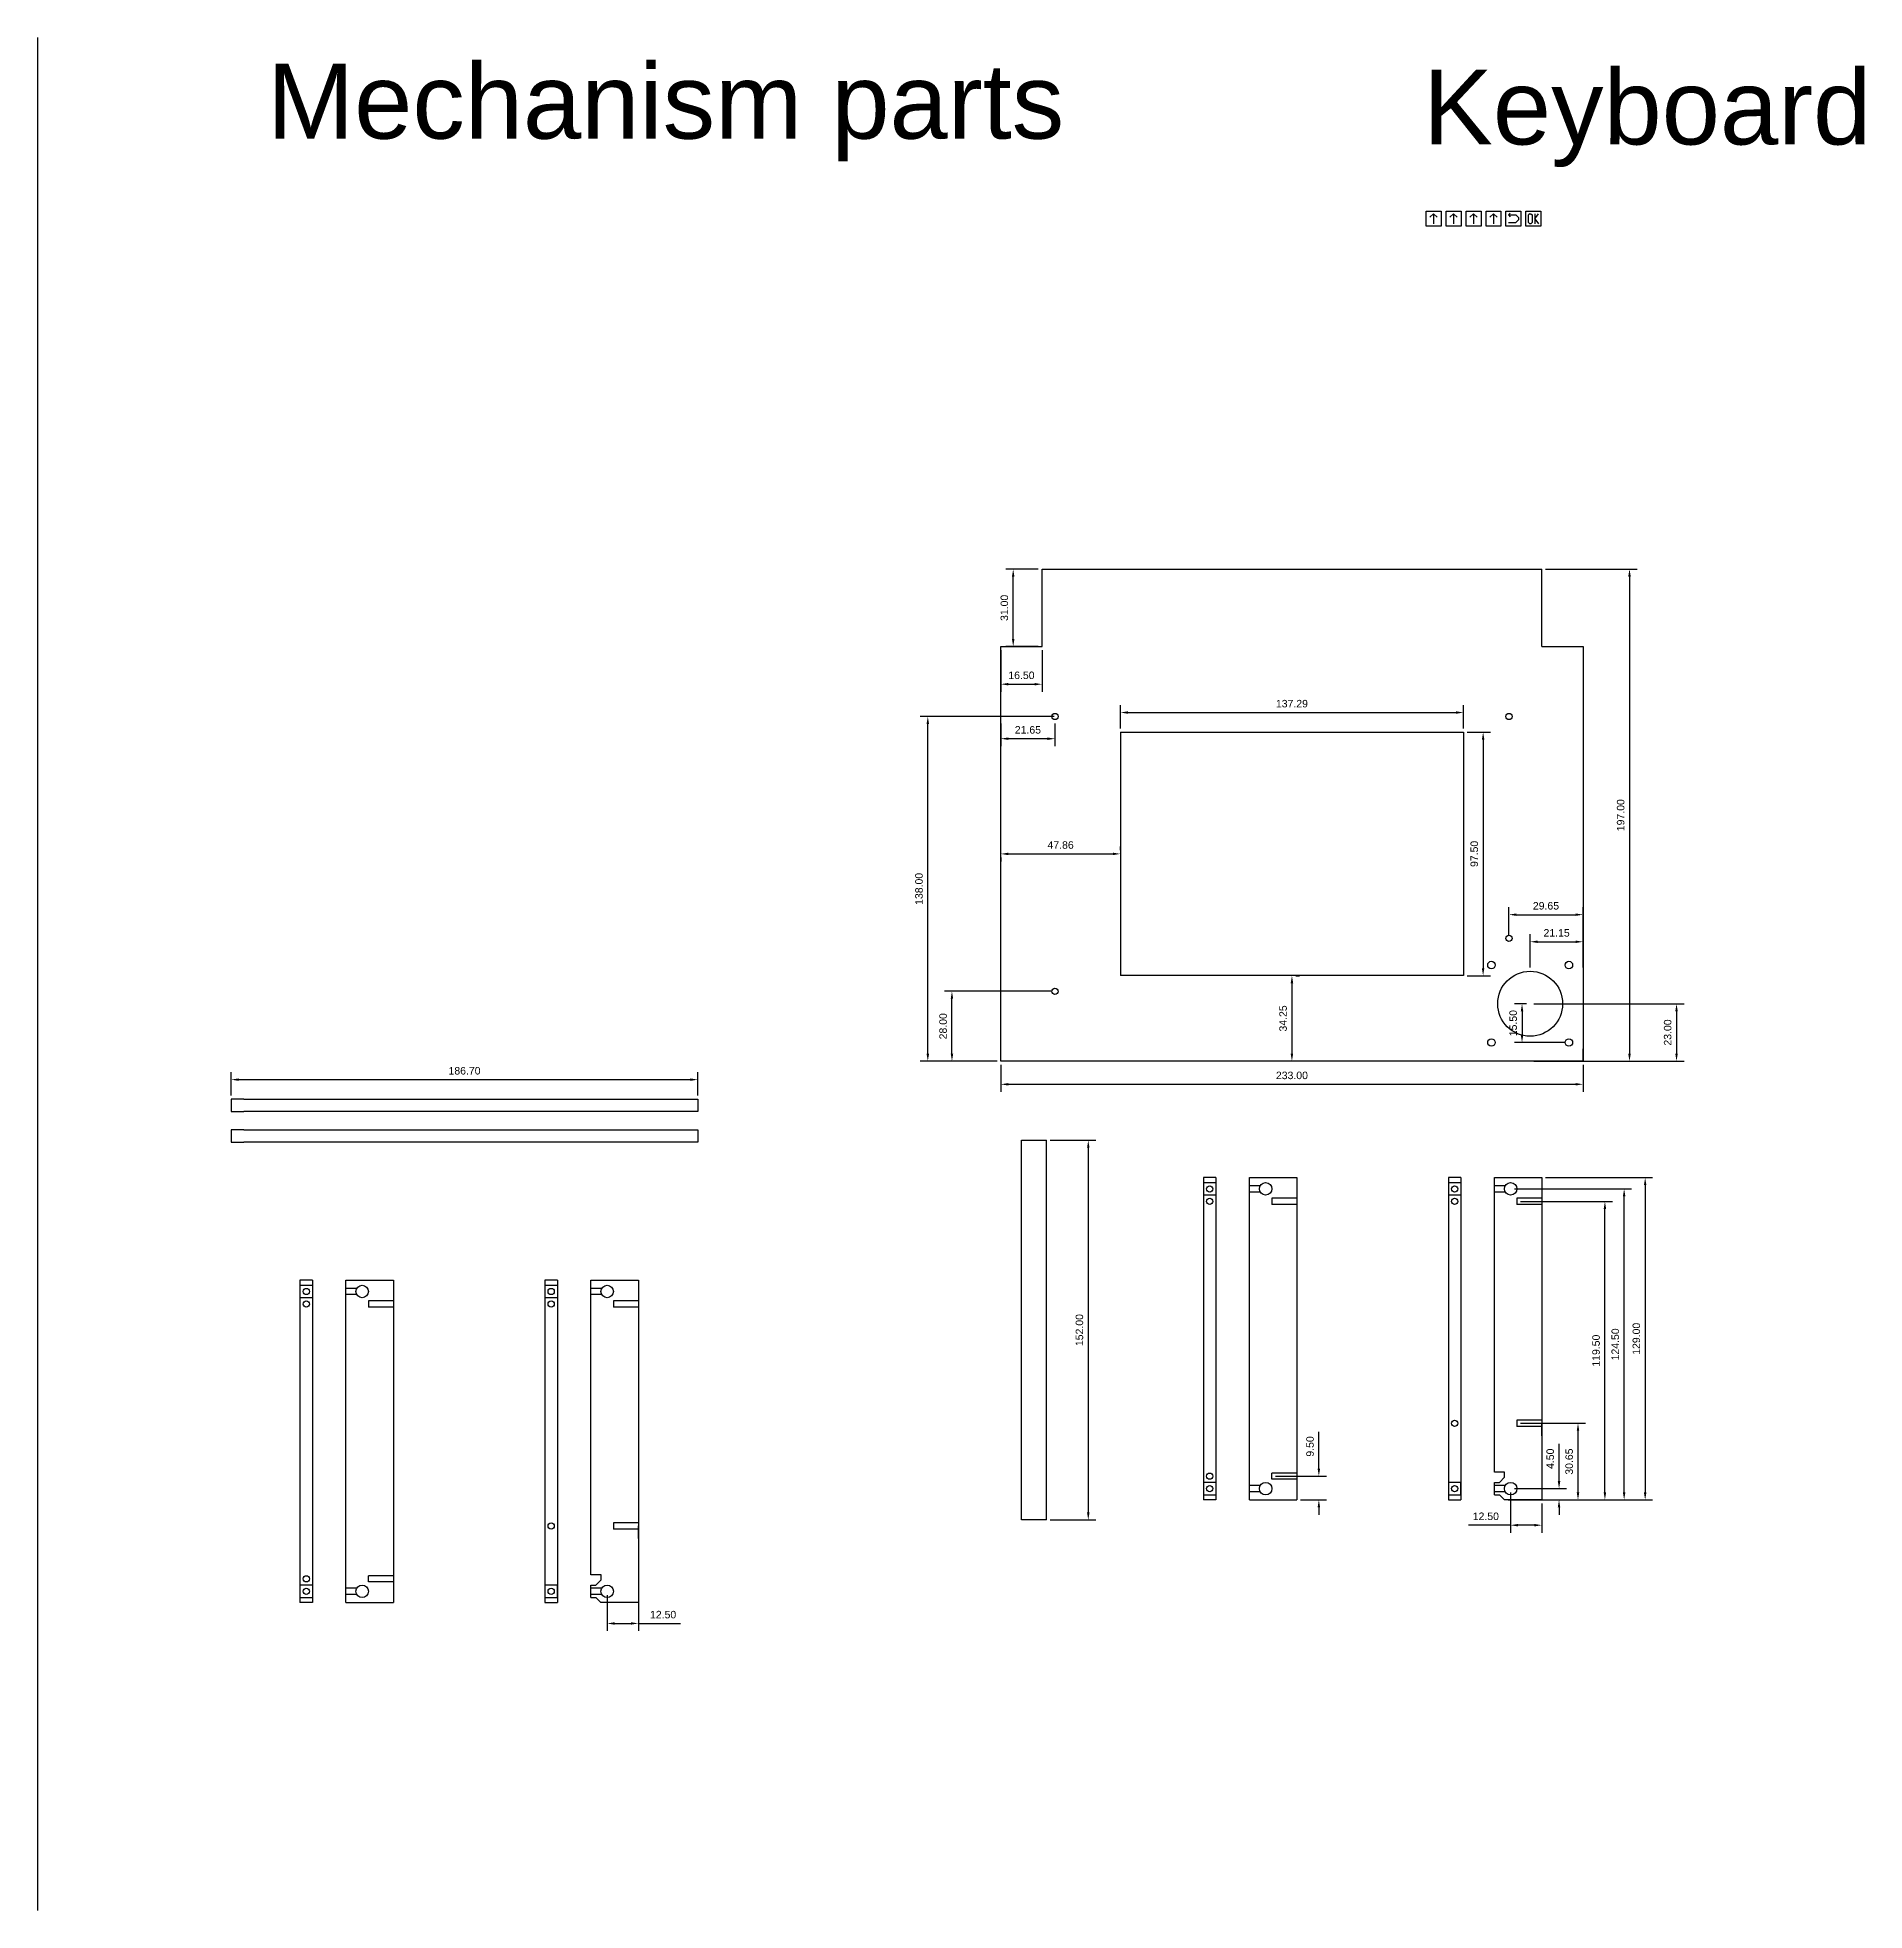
# Model space of a CAD drawing. Header units: millimetres. Extents: x -62 to 1676, y -172 to 696.
# Drawn here: x 945 to 1676, y -172 to 578 of the extents above; entities that cross this region are included whole.
import ezdxf

# ---------------------------------------------------------------- set-up
doc = ezdxf.new("R2010")
doc.units = ezdxf.units.MM
doc.styles.add('Notes', font='arial.ttf', dxfattribs={"height": 13})
doc.styles.get("Standard").update_dxf_attribs({"font": 'arial.ttf'})
doc.dimstyles.new('Manufacturing-Metric', dxfattribs={"dimtxt": 3, "dimasz": 3, "dimexe": 3, "dimexo": 1.5, "dimgap": 2, "dimtad": 1, "dimzin": 3, "dimdsep": 46, "dimtxsty": 'Standard', "dimcen": 3, "dimazin": 2, "dimtfac": 1, "dimtofl": 0, "dimtmove": 0, "dimatfit": 3, "dimfxl": 1, "dimfrac": 1, "dimtolj": 1, "dimtzin": 0, "dimarcsym": 0})

# ---------------------------------------------------------------- blocks, each defined once
blk = doc.blocks.new('*D33')
at = {"color": 0, "lineweight": -2}
for p, q in [((1022.31, 154.25), (1022.31, 163.56)), ((1025.31, 160.56), (1206.01, 160.56)), ((1209.01, 154.25), (1209.01, 163.56))]:
    blk.add_line(p, q, dxfattribs=at)
at = {"color": 0}
for points in [[(1025.31, 161.06), (1025.31, 160.06), (1022.31, 160.56)], [(1206.01, 161.06), (1206.01, 160.06), (1209.01, 160.56)]]:
    blk.add_solid(points, dxfattribs=at)
at = {"layer": 'Defpoints', "color": 0}
for p in [(1209.01, 160.56), (1022.31, 152.75), (1209.01, 152.75)]:
    blk.add_point(p, dxfattribs=at)
at = {"color": 0, "insert": (1115.66, 164.09), "char_height": 3, "attachment_point": 5}
blk.add_mtext('\\A1;186.70', dxfattribs=at)
blk = doc.blocks.new('*D35')
at = {"color": 0, "lineweight": -2}
for p, q in [((1548.3, 364.93), (1584.91, 364.93)), ((1581.91, 361.93), (1581.91, 170.93)), ((1564.8, 167.93), (1584.91, 167.93))]:
    blk.add_line(p, q, dxfattribs=at)
at = {"color": 0}
for points in [[(1581.41, 361.93), (1582.41, 361.93), (1581.91, 364.93)], [(1581.41, 170.93), (1582.41, 170.93), (1581.91, 167.93)]]:
    blk.add_solid(points, dxfattribs=at)
at = {"layer": 'Defpoints', "color": 0}
for p in [(1546.8, 364.93), (1563.3, 167.93), (1581.91, 167.93)]:
    blk.add_point(p, dxfattribs=at)
at = {"color": 0, "insert": (1578.37, 266.43), "char_height": 3, "attachment_point": 5, "rotation": 90}
blk.add_mtext('\\A1;197.00', dxfattribs=at)
blk = doc.blocks.new('*D36')
at = {"color": 0, "lineweight": -2}
for p, q in [((1330.3, 166.43), (1330.3, 155.7)), ((1563.3, 166.43), (1563.3, 155.7)), ((1333.3, 158.7), (1560.3, 158.7))]:
    blk.add_line(p, q, dxfattribs=at)
at = {"color": 0}
for points in [[(1333.3, 159.2), (1333.3, 158.2), (1330.3, 158.7)], [(1560.3, 159.2), (1560.3, 158.2), (1563.3, 158.7)]]:
    blk.add_solid(points, dxfattribs=at)
at = {"layer": 'Defpoints', "color": 0}
for p in [(1330.3, 167.93), (1563.3, 167.93), (1563.3, 158.7)]:
    blk.add_point(p, dxfattribs=at)
at = {"color": 0, "insert": (1446.8, 162.24), "char_height": 3, "attachment_point": 5}
blk.add_mtext('\\A1;233.00', dxfattribs=at)
blk = doc.blocks.new('*D37')
at = {"color": 0, "lineweight": -2}
for p, q in [((1330.3, 249.43), (1330.3, 247.93)), ((1333.3, 250.93), (1375.16, 250.93)), ((1378.16, 252.43), (1378.16, 253.93))]:
    blk.add_line(p, q, dxfattribs=at)
at = {"color": 0}
for points in [[(1333.3, 251.43), (1333.3, 250.43), (1330.3, 250.93)], [(1375.16, 251.43), (1375.16, 250.43), (1378.16, 250.93)]]:
    blk.add_solid(points, dxfattribs=at)
at = {"layer": 'Defpoints', "color": 0}
for p in [(1330.3, 250.93), (1378.16, 250.93), (1378.16, 250.93)]:
    blk.add_point(p, dxfattribs=at)
at = {"color": 0, "insert": (1354.23, 254.47), "char_height": 3, "attachment_point": 5}
blk.add_mtext('\\A1;47.86', dxfattribs=at)
blk = doc.blocks.new('*D38')
at = {"color": 0, "lineweight": -2}
for p, q in [((1446.8, 199.18), (1446.8, 170.93)), ((1448.3, 202.18), (1449.8, 202.18)), ((1445.3, 167.93), (1443.8, 167.93))]:
    blk.add_line(p, q, dxfattribs=at)
at = {"color": 0}
for points in [[(1446.3, 199.18), (1447.3, 199.18), (1446.8, 202.18)], [(1446.3, 170.93), (1447.3, 170.93), (1446.8, 167.93)]]:
    blk.add_solid(points, dxfattribs=at)
at = {"layer": 'Defpoints', "color": 0}
for p in [(1446.8, 202.18), (1446.8, 167.93), (1446.8, 167.93)]:
    blk.add_point(p, dxfattribs=at)
at = {"color": 0, "insert": (1443.27, 185.06), "char_height": 3, "attachment_point": 5, "rotation": 90}
blk.add_mtext('\\A1;34.25', dxfattribs=at)
blk = doc.blocks.new('*D39')
at = {"color": 0, "lineweight": -2}
for p, q in [((1378.16, 301.18), (1378.16, 310.53)), ((1381.16, 307.53), (1512.45, 307.53)), ((1515.45, 301.18), (1515.45, 310.53))]:
    blk.add_line(p, q, dxfattribs=at)
at = {"color": 0}
for points in [[(1381.16, 308.03), (1381.16, 307.03), (1378.16, 307.53)], [(1512.45, 308.03), (1512.45, 307.03), (1515.45, 307.53)]]:
    blk.add_solid(points, dxfattribs=at)
at = {"layer": 'Defpoints', "color": 0}
for p in [(1515.45, 307.53), (1378.16, 299.68), (1515.45, 299.68)]:
    blk.add_point(p, dxfattribs=at)
at = {"color": 0, "insert": (1446.8, 311.06), "char_height": 3, "attachment_point": 5}
blk.add_mtext('\\A1;137.29', dxfattribs=at)
blk = doc.blocks.new('*D40')
at = {"color": 0, "lineweight": -2}
for p, q in [((1516.95, 299.68), (1526.33, 299.68)), ((1523.33, 296.68), (1523.33, 205.18)), ((1516.95, 202.18), (1526.33, 202.18))]:
    blk.add_line(p, q, dxfattribs=at)
at = {"color": 0}
for points in [[(1522.83, 296.68), (1523.83, 296.68), (1523.33, 299.68)], [(1522.83, 205.18), (1523.83, 205.18), (1523.33, 202.18)]]:
    blk.add_solid(points, dxfattribs=at)
at = {"layer": 'Defpoints', "color": 0}
for p in [(1515.45, 299.68), (1515.45, 202.18), (1523.33, 202.18)]:
    blk.add_point(p, dxfattribs=at)
at = {"color": 0, "insert": (1519.79, 250.93), "char_height": 3, "attachment_point": 5, "rotation": 90}
blk.add_mtext('\\A1;97.50', dxfattribs=at)
blk = doc.blocks.new('*D41')
at = {"color": 0, "lineweight": -2}
for p, q in [((1345.3, 364.93), (1332.25, 364.93)), ((1335.25, 336.93), (1335.25, 361.93)), ((1345.3, 333.93), (1332.25, 333.93))]:
    blk.add_line(p, q, dxfattribs=at)
at = {"color": 0}
for points in [[(1334.75, 361.93), (1335.75, 361.93), (1335.25, 364.93)], [(1334.75, 336.93), (1335.75, 336.93), (1335.25, 333.93)]]:
    blk.add_solid(points, dxfattribs=at)
at = {"layer": 'Defpoints', "color": 0}
for p in [(1335.25, 364.93), (1346.8, 364.93), (1346.8, 333.93)]:
    blk.add_point(p, dxfattribs=at)
at = {"color": 0, "insert": (1331.71, 349.43), "char_height": 3, "attachment_point": 5, "rotation": 90}
blk.add_mtext('\\A1;31.00', dxfattribs=at)
blk = doc.blocks.new('*D34')
at = {"color": 0, "lineweight": -2}
for p, q in [((1330.3, 332.43), (1330.3, 315.86)), ((1346.8, 332.43), (1346.8, 315.86)), ((1333.3, 318.86), (1343.8, 318.86))]:
    blk.add_line(p, q, dxfattribs=at)
at = {"color": 0}
for points in [[(1333.3, 319.36), (1333.3, 318.36), (1330.3, 318.86)], [(1343.8, 319.36), (1343.8, 318.36), (1346.8, 318.86)]]:
    blk.add_solid(points, dxfattribs=at)
at = {"layer": 'Defpoints', "color": 0}
for p in [(1330.3, 333.93), (1346.8, 333.93), (1346.8, 318.86)]:
    blk.add_point(p, dxfattribs=at)
at = {"color": 0, "insert": (1338.55, 322.4), "char_height": 3, "attachment_point": 5}
blk.add_mtext('\\A1;16.50', dxfattribs=at)
blk = doc.blocks.new('*D42')
at = {"color": 0, "lineweight": -2}
for p, q in [((1543.65, 190.93), (1603.73, 190.93)), ((1600.73, 187.93), (1600.73, 170.93)), ((1543.65, 167.93), (1603.73, 167.93))]:
    blk.add_line(p, q, dxfattribs=at)
at = {"color": 0}
for points in [[(1600.23, 187.93), (1601.23, 187.93), (1600.73, 190.93)], [(1600.23, 170.93), (1601.23, 170.93), (1600.73, 167.93)]]:
    blk.add_solid(points, dxfattribs=at)
at = {"layer": 'Defpoints', "color": 0}
for p in [(1542.15, 190.93), (1542.15, 167.93), (1600.73, 167.93)]:
    blk.add_point(p, dxfattribs=at)
at = {"color": 0, "insert": (1597.19, 179.43), "char_height": 3, "attachment_point": 5, "rotation": 90}
blk.add_mtext('\\A1;23.00', dxfattribs=at)
blk = doc.blocks.new('*D43')
at = {"color": 0, "lineweight": -2}
for p, q in [((1540.65, 190.93), (1535.89, 190.93)), ((1538.89, 187.93), (1538.89, 178.43)), ((1556.15, 175.43), (1535.89, 175.43))]:
    blk.add_line(p, q, dxfattribs=at)
at = {"color": 0}
for points in [[(1538.39, 187.93), (1539.39, 187.93), (1538.89, 190.93)], [(1538.39, 178.43), (1539.39, 178.43), (1538.89, 175.43)]]:
    blk.add_solid(points, dxfattribs=at)
at = {"layer": 'Defpoints', "color": 0}
for p in [(1542.15, 190.93), (1538.89, 175.43), (1557.65, 175.43)]:
    blk.add_point(p, dxfattribs=at)
at = {"color": 0, "insert": (1535.36, 183.18), "char_height": 3, "attachment_point": 5, "rotation": 90}
blk.add_mtext('\\A1;15.50', dxfattribs=at)
blk = doc.blocks.new('*D44')
at = {"color": 0, "lineweight": -2}
for p, q in [((1542.15, 205.43), (1542.15, 218.76)), ((1563.3, 205.43), (1563.3, 218.76)), ((1545.15, 215.76), (1560.3, 215.76))]:
    blk.add_line(p, q, dxfattribs=at)
at = {"color": 0}
for points in [[(1545.15, 216.26), (1545.15, 215.26), (1542.15, 215.76)], [(1560.3, 216.26), (1560.3, 215.26), (1563.3, 215.76)]]:
    blk.add_solid(points, dxfattribs=at)
at = {"layer": 'Defpoints', "color": 0}
for p in [(1563.3, 215.76), (1542.15, 203.93), (1563.3, 203.93)]:
    blk.add_point(p, dxfattribs=at)
at = {"color": 0, "insert": (1552.73, 219.29), "char_height": 3, "attachment_point": 5}
blk.add_mtext('\\A1;21.15', dxfattribs=at)
blk = doc.blocks.new('*D45')
at = {"color": 0, "lineweight": -2}
for p, q in [((1533.65, 218.58), (1533.65, 229.6)), ((1536.65, 226.6), (1560.3, 226.6)), ((1563.3, 218.58), (1563.3, 229.6))]:
    blk.add_line(p, q, dxfattribs=at)
at = {"color": 0}
for points in [[(1536.65, 227.1), (1536.65, 226.1), (1533.65, 226.6)], [(1560.3, 227.1), (1560.3, 226.1), (1563.3, 226.6)]]:
    blk.add_solid(points, dxfattribs=at)
at = {"layer": 'Defpoints', "color": 0}
for p in [(1563.3, 226.6), (1533.65, 217.08), (1563.3, 217.08)]:
    blk.add_point(p, dxfattribs=at)
at = {"color": 0, "insert": (1548.48, 230.13), "char_height": 3, "attachment_point": 5}
blk.add_mtext('\\A1;29.65', dxfattribs=at)
blk = doc.blocks.new('*D46')
at = {"color": 0, "lineweight": -2}
for p, q in [((1330.3, 303.18), (1330.3, 294.04)), ((1351.95, 303.18), (1351.95, 294.04)), ((1348.95, 297.04), (1333.3, 297.04))]:
    blk.add_line(p, q, dxfattribs=at)
at = {"color": 0}
for points in [[(1333.3, 297.54), (1333.3, 296.54), (1330.3, 297.04)], [(1348.95, 297.54), (1348.95, 296.54), (1351.95, 297.04)]]:
    blk.add_solid(points, dxfattribs=at)
at = {"layer": 'Defpoints', "color": 0}
for p in [(1330.3, 304.68), (1351.95, 304.68), (1330.3, 297.04)]:
    blk.add_point(p, dxfattribs=at)
at = {"color": 0, "insert": (1341.13, 300.57), "char_height": 3, "attachment_point": 5}
blk.add_mtext('\\A1;21.65', dxfattribs=at)
blk = doc.blocks.new('*D47')
at = {"color": 0, "lineweight": -2}
for p, q in [((1350.45, 195.93), (1307.74, 195.93)), ((1310.74, 170.93), (1310.74, 192.93)), ((1328.8, 167.93), (1307.74, 167.93))]:
    blk.add_line(p, q, dxfattribs=at)
at = {"color": 0}
for points in [[(1310.24, 192.93), (1311.24, 192.93), (1310.74, 195.93)], [(1310.24, 170.93), (1311.24, 170.93), (1310.74, 167.93)]]:
    blk.add_solid(points, dxfattribs=at)
at = {"layer": 'Defpoints', "color": 0}
for p in [(1310.74, 195.93), (1351.95, 195.93), (1330.3, 167.93)]:
    blk.add_point(p, dxfattribs=at)
at = {"color": 0, "insert": (1307.2, 181.93), "char_height": 3, "attachment_point": 5, "rotation": 90}
blk.add_mtext('\\A1;28.00', dxfattribs=at)
blk = doc.blocks.new('*D48')
at = {"color": 0, "lineweight": -2}
for p, q in [((1351.7, 305.93), (1298.08, 305.93)), ((1301.08, 170.93), (1301.08, 302.93)), ((1328.8, 167.93), (1298.08, 167.93))]:
    blk.add_line(p, q, dxfattribs=at)
at = {"color": 0}
for points in [[(1300.58, 302.93), (1301.58, 302.93), (1301.08, 305.93)], [(1300.58, 170.93), (1301.58, 170.93), (1301.08, 167.93)]]:
    blk.add_solid(points, dxfattribs=at)
at = {"layer": 'Defpoints', "color": 0}
for p in [(1301.08, 305.93), (1353.2, 305.93), (1330.3, 167.93)]:
    blk.add_point(p, dxfattribs=at)
at = {"color": 0, "insert": (1297.55, 236.93), "char_height": 3, "attachment_point": 5, "rotation": 90}
blk.add_mtext('\\A1;138.00', dxfattribs=at)
blk = doc.blocks.new('*D49')
at = {"color": 0, "lineweight": -2}
for p, q in [((1548.32, 121.32), (1591.18, 121.32)), ((1588.18, 118.32), (1588.18, -4.68)), ((1548.32, -7.68), (1591.18, -7.68))]:
    blk.add_line(p, q, dxfattribs=at)
at = {"color": 0}
for points in [[(1587.68, 118.32), (1588.68, 118.32), (1588.18, 121.32)], [(1587.68, -4.68), (1588.68, -4.68), (1588.18, -7.68)]]:
    blk.add_solid(points, dxfattribs=at)
at = {"layer": 'Defpoints', "color": 0}
for p in [(1546.82, 121.32), (1546.82, -7.68), (1588.18, -7.68)]:
    blk.add_point(p, dxfattribs=at)
at = {"color": 0, "insert": (1584.65, 56.82), "char_height": 3, "attachment_point": 5, "rotation": 90}
blk.add_mtext('\\A1;129.00', dxfattribs=at)
blk = doc.blocks.new('*D50')
at = {"color": 0, "lineweight": -2}
for p, q in [((1553.71, -0.18), (1553.71, 14.73)), ((1535.82, -3.18), (1556.71, -3.18)), ((1548.32, -7.68), (1556.71, -7.68)), ((1553.71, -10.68), (1553.71, -13.68))]:
    blk.add_line(p, q, dxfattribs=at)
at = {"color": 0}
for points in [[(1553.21, -0.18), (1554.21, -0.18), (1553.71, -3.18)], [(1553.21, -10.68), (1554.21, -10.68), (1553.71, -7.68)]]:
    blk.add_solid(points, dxfattribs=at)
at = {"layer": 'Defpoints', "color": 0}
for p in [(1534.32, -3.18), (1553.71, -3.18), (1546.82, -7.68)]:
    blk.add_point(p, dxfattribs=at)
at = {"color": 0, "insert": (1550.18, 8.78), "char_height": 3, "attachment_point": 5, "rotation": 90}
blk.add_mtext('\\A1;4.50', dxfattribs=at)
blk = doc.blocks.new('*D51')
at = {"color": 0, "lineweight": -2}
for p, q in [((1538.32, 22.97), (1564.3, 22.97)), ((1561.3, -4.68), (1561.3, 19.97)), ((1548.32, -7.68), (1564.3, -7.68))]:
    blk.add_line(p, q, dxfattribs=at)
at = {"color": 0}
for points in [[(1560.8, 19.97), (1561.8, 19.97), (1561.3, 22.97)], [(1560.8, -4.68), (1561.8, -4.68), (1561.3, -7.68)]]:
    blk.add_solid(points, dxfattribs=at)
at = {"layer": 'Defpoints', "color": 0}
for p in [(1536.82, 22.97), (1561.3, 22.97), (1546.82, -7.68)]:
    blk.add_point(p, dxfattribs=at)
at = {"color": 0, "insert": (1557.77, 7.65), "char_height": 3, "attachment_point": 5, "rotation": 90}
blk.add_mtext('\\A1;30.65', dxfattribs=at)
blk = doc.blocks.new('*D52')
at = {"color": 0, "lineweight": -2}
for p, q in [((1350.07, 136.3), (1368.3, 136.3)), ((1365.3, 133.3), (1365.3, -12.7)), ((1350.07, -15.7), (1368.3, -15.7))]:
    blk.add_line(p, q, dxfattribs=at)
at = {"color": 0}
for points in [[(1364.8, 133.3), (1365.8, 133.3), (1365.3, 136.3)], [(1364.8, -12.7), (1365.8, -12.7), (1365.3, -15.7)]]:
    blk.add_solid(points, dxfattribs=at)
at = {"layer": 'Defpoints', "color": 0}
for p in [(1348.57, 136.3), (1348.57, -15.7), (1365.3, -15.7)]:
    blk.add_point(p, dxfattribs=at)
at = {"color": 0, "insert": (1361.77, 60.3), "char_height": 3, "attachment_point": 5, "rotation": 90}
blk.add_mtext('\\A1;152.00', dxfattribs=at)
blk = doc.blocks.new('*D53')
at = {"color": 0, "lineweight": -2}
for p, q in [((1172.73, -45.77), (1172.73, -60.15)), ((1185.23, -45.77), (1185.23, -60.15)), ((1175.73, -57.15), (1182.23, -57.15)), ((1185.23, -57.15), (1202.06, -57.15))]:
    blk.add_line(p, q, dxfattribs=at)
at = {"color": 0}
for points in [[(1175.73, -56.65), (1175.73, -57.65), (1172.73, -57.15)], [(1182.23, -56.65), (1182.23, -57.65), (1185.23, -57.15)]]:
    blk.add_solid(points, dxfattribs=at)
at = {"layer": 'Defpoints', "color": 0}
for p in [(1172.73, -44.27), (1185.23, -44.27), (1185.23, -57.15)]:
    blk.add_point(p, dxfattribs=at)
at = {"color": 0, "insert": (1195.14, -53.62), "char_height": 3, "attachment_point": 5}
blk.add_mtext('\\A1;12.50', dxfattribs=at)
blk = doc.blocks.new('*D54')
at = {"color": 0, "lineweight": -2}
for p, q in [((1535.82, 116.82), (1582.76, 116.82)), ((1579.76, -4.68), (1579.76, 113.82)), ((1533.32, -7.68), (1582.76, -7.68))]:
    blk.add_line(p, q, dxfattribs=at)
at = {"color": 0}
for points in [[(1579.26, 113.82), (1580.26, 113.82), (1579.76, 116.82)], [(1579.26, -4.68), (1580.26, -4.68), (1579.76, -7.68)]]:
    blk.add_solid(points, dxfattribs=at)
at = {"layer": 'Defpoints', "color": 0}
for p in [(1534.32, 116.82), (1579.76, 116.82), (1531.82, -7.68)]:
    blk.add_point(p, dxfattribs=at)
at = {"color": 0, "insert": (1576.22, 54.57), "char_height": 3, "attachment_point": 5, "rotation": 90}
blk.add_mtext('\\A1;124.50', dxfattribs=at)
blk = doc.blocks.new('*D55')
at = {"color": 0, "lineweight": -2}
for p, q in [((1538.32, 111.82), (1575.07, 111.82)), ((1572.07, -4.68), (1572.07, 108.82)), ((1548.32, -7.68), (1575.07, -7.68))]:
    blk.add_line(p, q, dxfattribs=at)
at = {"color": 0}
for points in [[(1571.57, 108.82), (1572.57, 108.82), (1572.07, 111.82)], [(1571.57, -4.68), (1572.57, -4.68), (1572.07, -7.68)]]:
    blk.add_solid(points, dxfattribs=at)
at = {"layer": 'Defpoints', "color": 0}
for p in [(1536.82, 111.82), (1572.07, 111.82), (1546.82, -7.68)]:
    blk.add_point(p, dxfattribs=at)
at = {"color": 0, "insert": (1568.54, 52.07), "char_height": 3, "attachment_point": 5, "rotation": 90}
blk.add_mtext('\\A1;119.50', dxfattribs=at)
blk = doc.blocks.new('*D56')
at = {"color": 0, "lineweight": -2}
for p, q in [((1534.32, -4.68), (1534.32, -20.81)), ((1546.82, -9.18), (1546.82, -20.81)), ((1534.32, -17.81), (1517.49, -17.81)), ((1543.82, -17.81), (1537.32, -17.81))]:
    blk.add_line(p, q, dxfattribs=at)
at = {"color": 0}
for points in [[(1537.32, -17.31), (1537.32, -18.31), (1534.32, -17.81)], [(1543.82, -17.31), (1543.82, -18.31), (1546.82, -17.81)]]:
    blk.add_solid(points, dxfattribs=at)
at = {"layer": 'Defpoints', "color": 0}
for p in [(1534.32, -3.18), (1546.82, -7.68), (1534.32, -17.81)]:
    blk.add_point(p, dxfattribs=at)
at = {"color": 0, "insert": (1524.41, -14.27), "char_height": 3, "attachment_point": 5}
blk.add_mtext('\\A1;12.50', dxfattribs=at)
blk = doc.blocks.new('*D57')
at = {"color": 0, "lineweight": -2}
for p, q in [((1457.59, 4.82), (1457.59, 19.61)), ((1440.29, 1.82), (1460.59, 1.82)), ((1450.29, -7.68), (1460.59, -7.68)), ((1457.59, -10.68), (1457.59, -13.68))]:
    blk.add_line(p, q, dxfattribs=at)
at = {"color": 0}
for points in [[(1457.09, 4.82), (1458.09, 4.82), (1457.59, 1.82)], [(1457.09, -10.68), (1458.09, -10.68), (1457.59, -7.68)]]:
    blk.add_solid(points, dxfattribs=at)
at = {"layer": 'Defpoints', "color": 0}
for p in [(1438.79, 1.82), (1457.59, 1.82), (1448.79, -7.68)]:
    blk.add_point(p, dxfattribs=at)
at = {"color": 0, "insert": (1454.06, 13.72), "char_height": 3, "attachment_point": 5, "rotation": 90}
blk.add_mtext('\\A1;9.50', dxfattribs=at)

msp = doc.modelspace()

# ---------------------------------------------------------------- linework, layer by layer
for p, q in [((944.74, 577.776), (944.74, -172.076)), ((1500.477, 508.213), (1506.477, 508.213)), ((1500.477, 502.213), (1500.477, 508.213)), ((1503.477, 507.213), (1502.062, 505.799)), ((1503.477, 507.213), (1504.891, 505.799)), ((1503.477, 507.213), (1503.477, 503.213)), ((1506.477, 508.213), (1506.477, 502.213)), ((1508.477, 508.213), (1514.477, 508.213)), ((1508.477, 502.213), (1508.477, 508.213)), ((1511.477, 507.213), (1510.062, 505.799)), ((1511.477, 507.213), (1512.891, 505.799)), ((1511.477, 507.213), (1511.477, 503.213)), ((1514.477, 508.213), (1514.477, 502.213)), ((1516.477, 508.213), (1522.477, 508.213)), ((1516.477, 502.213), (1516.477, 508.213)), ((1519.477, 507.213), (1518.062, 505.799)), ((1519.477, 507.213), (1520.891, 505.799)), ((1519.477, 507.213), (1519.477, 503.213)), ((1522.477, 508.213), (1522.477, 502.213)), ((1524.477, 508.213), (1530.477, 508.213)), ((1524.477, 502.213), (1524.477, 508.213)), ((1527.477, 507.213), (1526.062, 505.799)), ((1527.477, 507.213), (1528.891, 505.799)), ((1527.477, 507.213), (1527.477, 503.213)), ((1530.477, 508.213), (1530.477, 502.213)), ((1532.477, 508.213), (1538.477, 508.213)), ((1532.477, 502.213), (1532.477, 508.213)), ((1533.477, 506.713), (1534.184, 507.42)), ((1533.477, 506.713), (1536.477, 506.713)), ((1533.477, 506.713), (1534.184, 506.006)), ((1533.477, 503.713), (1536.477, 503.713)), ((1536.477, 506.713), (1537.477, 505.713)), ((1536.477, 503.713), (1537.477, 504.713)), ((1537.477, 505.713), (1537.477, 504.713)), ((1538.477, 508.213), (1538.477, 502.213)), ((1540.477, 508.213), (1546.477, 508.213)), ((1540.477, 502.213), (1540.477, 508.213)), ((1541.977, 507.213), (1541.477, 506.713)), ((1541.477, 503.713), (1541.477, 506.713)), ((1541.977, 503.213), (1541.477, 503.713)), ((1541.977, 507.213), (1542.477, 507.213)), ((1542.477, 503.213), (1541.977, 503.213)), ((1542.477, 507.213), (1542.977, 506.713)), ((1542.477, 503.213), (1542.977, 503.713)), ((1542.977, 506.713), (1542.977, 503.713)), ((1543.977, 507.213), (1543.977, 503.213)), ((1543.977, 505.213), (1545.477, 507.213)), ((1543.977, 505.213), (1545.477, 503.213)), ((1546.477, 508.213), (1546.477, 502.213)), ((1506.477, 502.213), (1500.477, 502.213)), ((1514.477, 502.213), (1508.477, 502.213)), ((1522.477, 502.213), (1516.477, 502.213)), ((1530.477, 502.213), (1524.477, 502.213)), ((1538.477, 502.213), (1532.477, 502.213)), ((1546.477, 502.213), (1540.477, 502.213)), ((1346.803, 333.934), (1346.803, 364.934)), ((1346.803, 364.934), (1546.803, 364.934)), ((1546.803, 333.934), (1546.803, 364.934)), ((1346.803, 334.934), (1346.803, 357.934)), ((1546.803, 334.934), (1546.803, 357.934)), ((1330.303, 167.934), (1330.303, 333.934)), ((1330.303, 333.934), (1346.803, 333.934)), ((1546.803, 333.934), (1563.303, 333.934)), ((1563.303, 333.934), (1563.303, 167.934)), ((1563.303, 333.934), (1563.303, 167.934)), ((1378.16, 299.684), (1378.16, 202.184)), ((1378.16, 299.684), (1515.446, 299.684)), ((1378.16, 299.684), (1378.16, 202.184)), ((1378.16, 299.684), (1515.446, 299.684)), ((1515.446, 299.684), (1515.446, 202.184)), ((1563.303, 211.359), (1563.303, 169.059)), ((1515.446, 202.184), (1378.16, 202.184)), ((1563.303, 167.934), (1563.303, 172.934)), ((1563.303, 167.934), (1330.303, 167.934)), ((1563.303, 167.934), (1330.303, 167.934)), ((1027.31, 152.748), (1022.31, 152.748)), ((1022.31, 152.748), (1022.31, 147.748)), ((1027.31, 152.748), (1204.01, 152.748)), ((1204.01, 152.748), (1209.01, 152.748)), ((1209.01, 152.748), (1209.01, 147.748)), ((1022.31, 147.748), (1027.31, 147.748)), ((1204.01, 147.748), (1027.31, 147.748)), ((1209.01, 147.748), (1204.01, 147.748)), ((1027.31, 140.495), (1022.31, 140.495)), ((1022.31, 140.495), (1022.31, 135.495)), ((1022.31, 135.495), (1027.31, 135.495)), ((1027.31, 140.495), (1204.01, 140.495)), ((1204.01, 135.495), (1027.31, 135.495)), ((1204.01, 140.495), (1209.01, 140.495)), ((1209.01, 135.495), (1204.01, 135.495)), ((1209.01, 140.495), (1209.01, 135.495)), ((1338.571, -15.7), (1338.571, 136.3)), ((1338.571, 136.3), (1348.571, 136.3)), ((1348.571, -15.7), (1348.571, 136.3)), ((1416.396, 121.324), (1411.396, 121.324)), ((1411.396, 121.324), (1411.396, -7.676)), ((1416.396, 121.324), (1416.396, -7.676)), ((1429.785, -7.676), (1429.785, 121.324)), ((1429.785, 121.324), (1448.785, 121.324)), ((1448.785, 121.324), (1448.785, -7.676)), ((1514.432, 121.324), (1509.432, 121.324)), ((1509.432, 121.324), (1509.432, -7.676)), ((1514.432, 121.324), (1514.432, -7.676)), ((1527.822, 3.446), (1527.822, 121.324)), ((1527.822, 121.324), (1546.822, 121.324)), ((1546.822, 121.324), (1546.822, -7.676)), ((1411.396, 119.324), (1416.396, 119.324)), ((1416.396, 114.324), (1411.396, 114.324)), ((1434.12, 118.074), (1429.785, 118.074)), ((1434.12, 115.574), (1429.785, 115.574)), ((1448.785, 113.074), (1438.785, 113.074)), ((1438.785, 113.074), (1438.785, 110.574)), ((1509.432, 119.324), (1514.432, 119.324)), ((1514.432, 114.324), (1509.432, 114.324)), ((1532.156, 118.074), (1527.822, 118.074)), ((1532.156, 115.574), (1527.822, 115.574)), ((1546.822, 113.074), (1536.822, 113.074)), ((1536.822, 113.074), (1536.822, 110.574)), ((1448.785, 110.574), (1438.785, 110.574)), ((1546.822, 110.574), (1536.822, 110.574)), ((1054.801, 80.23), (1049.801, 80.23)), ((1049.801, 80.23), (1049.801, -48.77)), ((1049.801, 78.23), (1054.801, 78.23)), ((1054.801, 80.23), (1054.801, -48.77)), ((1068.19, -48.77), (1068.19, 80.23)), ((1068.19, 80.23), (1087.19, 80.23)), ((1072.525, 76.98), (1068.19, 76.98)), ((1087.19, 80.23), (1087.19, -48.77)), ((1152.837, 80.23), (1147.837, 80.23)), ((1147.837, 80.23), (1147.837, -48.77)), ((1147.837, 78.23), (1152.837, 78.23)), ((1152.837, 80.23), (1152.837, -48.77)), ((1166.226, -37.649), (1166.226, 80.23)), ((1166.226, 80.23), (1185.226, 80.23)), ((1170.561, 76.98), (1166.226, 76.98)), ((1185.226, 80.23), (1185.226, -48.77)), ((1054.801, 73.23), (1049.801, 73.23)), ((1072.525, 74.48), (1068.19, 74.48)), ((1087.19, 71.98), (1077.19, 71.98)), ((1077.19, 71.98), (1077.19, 69.48)), ((1087.19, 69.48), (1077.19, 69.48)), ((1152.837, 73.23), (1147.837, 73.23)), ((1170.561, 74.48), (1166.226, 74.48)), ((1185.226, 71.98), (1175.226, 71.98)), ((1175.226, 71.98), (1175.226, 69.48)), ((1185.226, 69.48), (1175.226, 69.48)), ((1546.822, 24.224), (1536.822, 24.224)), ((1536.822, 24.224), (1536.822, 21.724)), ((1546.822, 17.974), (1546.822, 22.974)), ((1546.822, 21.724), (1536.822, 21.724)), ((1448.785, 3.074), (1438.785, 3.074)), ((1438.785, 0.574), (1438.785, 3.074)), ((1448.785, 0.574), (1438.785, 0.574)), ((1531.943, 3.446), (1527.822, 3.446)), ((1529.822, -0.676), (1531.943, 1.446)), ((1531.943, 1.446), (1531.943, 3.446)), ((1416.396, -0.676), (1411.396, -0.676)), ((1411.396, -5.676), (1416.396, -5.676)), ((1434.12, -1.926), (1429.785, -1.926)), ((1434.12, -4.426), (1429.785, -4.426)), ((1514.432, -0.676), (1509.432, -0.676)), ((1509.432, -5.676), (1514.432, -5.676)), ((1514.432, -5.676), (1514.432, -0.676)), ((1527.822, -0.676), (1529.822, -0.676)), ((1527.822, -5.676), (1527.822, -0.676)), ((1532.156, -1.926), (1527.822, -1.926)), ((1532.156, -4.426), (1527.822, -4.426)), ((1527.822, -5.676), (1529.822, -5.676)), ((1529.822, -5.676), (1531.822, -7.676)), ((1416.396, -7.676), (1411.396, -7.676)), ((1429.785, -7.676), (1448.785, -7.676)), ((1509.432, -7.676), (1514.432, -7.676)), ((1546.822, -7.676), (1531.822, -7.676)), ((1185.226, -16.87), (1175.226, -16.87)), ((1175.226, -16.87), (1175.226, -19.37)), ((1185.226, -19.37), (1175.226, -19.37)), ((1185.226, -23.12), (1185.226, -18.12)), ((1348.571, -15.7), (1338.571, -15.7)), ((1054.801, -41.77), (1049.801, -41.77)), ((1072.525, -43.02), (1068.19, -43.02)), ((1087.19, -38.02), (1077.19, -38.02)), ((1077.19, -40.52), (1077.19, -38.02)), ((1087.19, -40.52), (1077.19, -40.52)), ((1152.837, -41.77), (1147.837, -41.77)), ((1152.837, -46.77), (1152.837, -41.77)), ((1170.348, -37.649), (1166.226, -37.649)), ((1166.226, -41.77), (1168.226, -41.77)), ((1166.226, -46.77), (1166.226, -41.77)), ((1170.561, -43.02), (1166.226, -43.02)), ((1168.226, -41.77), (1170.348, -39.649)), ((1170.348, -39.649), (1170.348, -37.649)), ((1049.801, -46.77), (1054.801, -46.77)), ((1054.801, -48.77), (1049.801, -48.77)), ((1072.525, -45.52), (1068.19, -45.52)), ((1068.19, -48.77), (1087.19, -48.77)), ((1147.837, -46.77), (1152.837, -46.77)), ((1147.837, -48.77), (1152.837, -48.77)), ((1170.561, -45.52), (1166.226, -45.52)), ((1166.226, -46.77), (1168.226, -46.77)), ((1168.226, -46.77), (1170.226, -48.77)), ((1185.226, -48.77), (1170.226, -48.77))]:
    msp.add_line(p, q)
for centre, radius in [((1351.953, 305.934), 1.25), ((1533.653, 305.934), 1.25), ((1533.653, 217.084), 1.25), ((1526.653, 206.434), 1.5), ((1526.653, 206.434), 1.5), ((1542.153, 190.934), 13), ((1557.653, 206.434), 1.5), ((1557.653, 206.434), 1.5), ((1351.953, 195.934), 1.25), ((1526.653, 175.434), 1.5), ((1526.653, 175.434), 1.5), ((1557.653, 175.434), 1.5), ((1557.653, 175.434), 1.5), ((1413.896, 116.824), 1.25), ((1413.896, 111.824), 1.25), ((1436.285, 116.824), 2.5), ((1511.932, 116.824), 1.25), ((1511.932, 111.824), 1.25), ((1534.322, 116.824), 2.5), ((1052.301, 75.73), 1.25), ((1074.69, 75.73), 2.5), ((1150.337, 75.73), 1.25), ((1172.726, 75.73), 2.5), ((1052.301, 70.73), 1.25), ((1150.337, 70.73), 1.25), ((1511.932, 22.974), 1.25), ((1413.896, 1.824), 1.25), ((1413.896, -3.176), 1.25), ((1436.285, -3.176), 2.5), ((1511.932, -3.176), 1.25), ((1534.322, -3.176), 2.5), ((1150.337, -18.12), 1.25), ((1052.301, -39.27), 1.25), ((1052.301, -44.27), 1.25), ((1074.69, -44.27), 2.5), ((1150.337, -44.27), 1.25), ((1172.726, -44.27), 2.5)]:
    msp.add_circle(centre, radius)

# ---------------------------------------------------------------- texts
at = {"char_height": 30, "attachment_point": 1, "style": 'Notes'}
for s, width, gutter_width, insert in [('Mechanism parts', 345.67548, 650, (1036.582, 567.268)), ('Keyboard', 106.77842, 65, (1499.289, 564.933))]:
    msp.add_mtext_dynamic_manual_height_columns(s, width=width, gutter_width=gutter_width, heights=[0], dxfattribs=dict(at, insert=insert))

# ---------------------------------------------------------------- dimensions: what is measured, and where the dimension line sits
for base, p1, p2, picture, middle in [((1335.246, 364.934), (1346.803, 333.934), (1346.803, 364.934), '*D41', (1331.713, 349.434)), ((1581.905, 167.934), (1546.803, 364.934), (1563.303, 167.934), '*D35', (1578.373, 266.434)), ((1301.084, 305.934), (1330.303, 167.934), (1353.203, 305.934), '*D48', (1297.551, 236.934)), ((1523.326, 202.184), (1515.446, 299.684), (1515.446, 202.184), '*D40', (1519.794, 250.934)), ((1310.736, 195.934), (1330.303, 167.934), (1351.953, 195.934), '*D47', (1307.204, 181.934)), ((1446.803, 167.934), (1446.803, 202.184), (1446.803, 167.934), '*D38', (1443.27, 185.059)), ((1538.888, 175.434), (1542.153, 190.934), (1557.653, 175.434), '*D43', (1535.356, 183.184)), ((1600.726, 167.934), (1542.153, 190.934), (1542.153, 167.934), '*D42', (1597.193, 179.434)), ((1365.301, -15.7), (1348.571, 136.3), (1348.571, -15.7), '*D52', (1361.77, 60.3)), ((1457.587, 1.824), (1448.785, -7.676), (1438.785, 1.824), '*D57', (1454.055, 13.715))]:
    dim = msp.add_linear_dim(base=base, p1=p1, p2=p2, angle=90, dimstyle='Manufacturing-Metric')
    dim.commit()
    dim.dimension.update_dxf_attribs({"geometry": picture, "text_midpoint": middle})
for base, p1, p2, picture, middle in [((1346.803, 318.864), (1330.303, 333.934), (1346.803, 333.934), '*D34', (1338.553, 322.395)), ((1515.446, 307.526), (1378.16, 299.684), (1515.446, 299.684), '*D39', (1446.803, 311.058)), ((1330.303, 297.04), (1351.953, 304.684), (1330.303, 304.684), '*D46', (1341.128, 300.572)), ((1378.16, 250.934), (1330.303, 250.934), (1378.16, 250.934), '*D37', (1354.231, 254.466)), ((1563.303, 226.602), (1533.653, 217.084), (1563.303, 217.084), '*D45', (1548.478, 230.134)), ((1563.303, 215.759), (1542.153, 203.934), (1563.303, 203.934), '*D44', (1552.728, 219.291)), ((1209.01, 160.561), (1022.31, 152.748), (1209.01, 152.748), '*D33', (1115.66, 164.092)), ((1563.303, 158.704), (1330.303, 167.934), (1563.303, 167.934), '*D36', (1446.803, 162.237)), ((1534.322, -17.805), (1546.822, -7.676), (1534.322, -3.176), '*D56', (1524.406, -14.274)), ((1185.226, -57.152), (1172.726, -44.27), (1185.226, -44.27), '*D53', (1195.142, -53.621))]:
    dim = msp.add_linear_dim(base=base, p1=p1, p2=p2, dimstyle='Manufacturing-Metric')
    dim.commit()
    dim.dimension.update_dxf_attribs({"geometry": picture, "text_midpoint": middle})
for base, p1, p2, picture, middle in [((1588.183, -7.676), (1546.822, 121.324), (1546.822, -7.676), '*D49', (1588.183, 56.824)), ((1579.755, 116.824), (1531.822, -7.676), (1534.322, 116.824), '*D54', (1579.755, 54.574)), ((1572.071, 111.824), (1546.822, -7.676), (1536.822, 111.824), '*D55', (1572.071, 52.074)), ((1561.304, 22.974), (1546.822, -7.676), (1536.822, 22.974), '*D51', (1561.304, 7.649)), ((1553.71, -3.176), (1546.822, -7.676), (1534.322, -3.176), '*D50', (1553.71, 8.776))]:
    dim = msp.add_linear_dim(base=base, p1=p1, p2=p2, angle=90, dimstyle='Manufacturing-Metric')
    dim.commit()
    dim.dimension.update_dxf_attribs({"geometry": picture, "text_midpoint": middle, "dimtype": 160})

doc.saveas('drawing.dxf')
